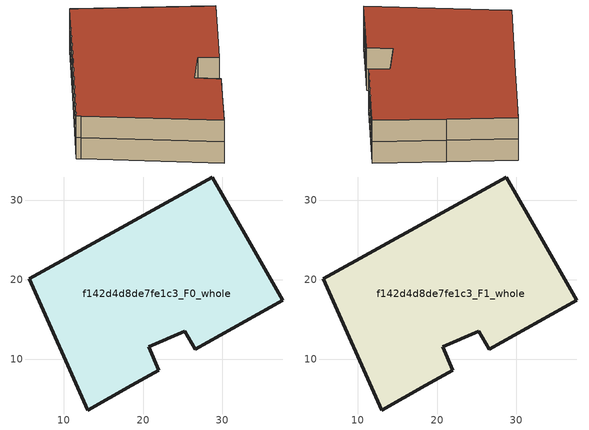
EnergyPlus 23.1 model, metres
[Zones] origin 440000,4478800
f142d4d8de7fe1c3_F0_whole
 floor ground (EU_floor_Construction): 28.76,32.96 33.1,25.35 37.6,17.44 26.58,11.22 25.28,13.51 20.71,11.57 21.96,8.61 18.58,6.7 13.05,3.57 5.92,19.55 5.67,20.15 18.95,27.53 z0
 wall outside (EU_wall_Construction): 13.05,3.57 18.58,6.7 21.96,8.61 20.71,11.57 25.28,13.51 26.58,11.22 37.6,17.44 33.1,25.35 28.76,32.96 18.95,27.53 5.67,20.15 5.92,19.55 13.05,3.57 z0:3
f142d4d8de7fe1c3_F1_whole
 floor to f142d4d8de7fe1c3_F0_whole (EU_floor_Construction): 28.76,32.96 33.1,25.35 37.6,17.44 26.58,11.22 25.28,13.51 20.71,11.57 21.96,8.61 18.58,6.7 13.05,3.57 5.92,19.55 5.67,20.15 18.95,27.53 z3
 wall outside (EU_wall_Construction): 13.05,3.57 18.58,6.7 21.96,8.61 20.71,11.57 25.28,13.51 26.58,11.22 37.6,17.44 33.1,25.35 28.76,32.96 18.95,27.53 5.67,20.15 5.92,19.55 13.05,3.57 z3:6
 roof outside (EU_roof_Construction): 26.58,11.22 37.6,17.44 33.1,25.35 28.76,32.96 18.95,27.53 5.67,20.15 5.92,19.55 13.05,3.57 18.58,6.7 21.96,8.61 20.71,11.57 25.28,13.51 z6
[Building]
EU S2 Campaign: North Axis=0; Terrain=City; Solar Distribution=FullExterior
[Site:Location]
Madrid: Latitude=40.5; Longitude=-3.5; Time Zone=1; Elevation=609
[SizingPeriod:WeatherFileDays]
AnnualSizingPeriod: Begin Month=1; Begin Day of Month=1; End Month=12; End Day of Month=31; Day of Week for Start Day=Monday; Use Weather File Daylight Saving Period=No; Use Weather File Rain and Snow Indicators=No
[MATERIAL]
EU_InternalMass_Material: Roughness=MediumRough; Thickness=0.1; Conductivity=1; Density=1800; Specific Heat=900; Thermal Absorptance=0.9; Solar Absorptance=0.7; Visible Absorptance=0.7
[MATERIAL:NOMASS] Roughness=MediumRough; Thermal Absorptance=0.9; Solar Absorptance=0.7; Visible Absorptance=0.7
Name | Thermal Resistance
EU_wall_NoMass | 0.419739
EU_roof_NoMass | 0.352165
EU_floor_NoMass | 0.608284
[CONSTRUCTION]
EU_wall_Construction: EU_wall_NoMass
EU_roof_Construction: EU_roof_NoMass
EU_floor_Construction: EU_floor_NoMass
EU_InternalMass_Construction: EU_InternalMass_Material
[ZONE] Type=1; Multiplier=1; Ceiling Height=autocalculate; Volume=1427.12; Floor Area=autocalculate; Part of Total Floor Area=Yes
f142d4d8de7fe1c3_F0_whole; f142d4d8de7fe1c3_F1_whole
[INTERNALMASS] Construction=EU_InternalMass_Construction; Surface Area=475.708
Name | Zone or ZoneList
f142d4d8de7fe1c3_F0_whole_EU_InternalMass | f142d4d8de7fe1c3_F0_whole
f142d4d8de7fe1c3_F1_whole_EU_InternalMass | f142d4d8de7fe1c3_F1_whole
[OTHEREQUIPMENT] Fuel Type=Electricity; Design Level Calculation Method=Watts/Area; Power per Zone Floor Area=1; Fraction Latent=0; Fraction Radiant=0; Fraction Lost=0; Carbon Dioxide Generation Rate=0; EndUse Subcategory=EU_Step8_InternalGains
Name | Zone or ZoneList or Space or SpaceList | Schedule
EU_Step8_InternalGain_f142d4d8de7fe1c3_F0_whole_f000 | f142d4d8de7fe1c3_F0_whole | EU_Step8_GainSchedule_f142d4d8de7fe1c3_F0_whole_f000
EU_Step8_InternalGain_f142d4d8de7fe1c3_F1_whole_f000 | f142d4d8de7fe1c3_F1_whole | EU_Step8_GainSchedule_f142d4d8de7fe1c3_F1_whole_f000
[ZONEVENTILATION:DESIGNFLOWRATE] Schedule=EU_AlwaysOn; Design Flow Rate Calculation Method=AirChanges/Hour; Air Changes per Hour=0.703302; Ventilation Type=Natural; Fan Pressure Rise=0; Fan Total Efficiency=1; Constant Term Coefficient=1; Temperature Term Coefficient=0; Velocity Term Coefficient=0; Velocity Squared Term Coefficient=0; Minimum Indoor Temperature=-100; Maximum Indoor Temperature=100; Delta Temperature=-100; Minimum Outdoor Temperature=-100; Maximum Outdoor Temperature=100; Maximum Wind Speed=40
Name | Zone or ZoneList or Space or SpaceList
EU_ConstantAir_f142d4d8de7fe1c3_F0_whole | f142d4d8de7fe1c3_F0_whole
EU_ConstantAir_f142d4d8de7fe1c3_F1_whole | f142d4d8de7fe1c3_F1_whole
[HVACTEMPLATE:THERMOSTAT] Constant Heating Setpoint=20; Constant Cooling Setpoint=50
EU_HeatOnly_f142d4d8de7fe1c3_F0_whole; EU_HeatOnly_f142d4d8de7fe1c3_F1_whole
[HVACTEMPLATE:ZONE:IDEALLOADSAIRSYSTEM] System Availability Schedule=EU_AlwaysOn; Maximum Heating Supply Air Temperature=50; Minimum Cooling Supply Air Temperature=13; Maximum Heating Supply Air Humidity Ratio=0.0156; Minimum Cooling Supply Air Humidity Ratio=0.0077; Heating Limit=NoLimit; Cooling Limit=NoLimit; Heating Availability Schedule=EU_AlwaysOn; Cooling Availability Schedule=EU_CoolingOff; Dehumidification Control Type=ConstantSensibleHeatRatio; Cooling Sensible Heat Ratio=0.7; Dehumidification Setpoint=60; Humidification Control Type=None; Humidification Setpoint=30; Outdoor Air Method=None; Outdoor Air Flow Rate per Person=0.00944; Outdoor Air Flow Rate per Zone Floor Area=0; Outdoor Air Flow Rate per Zone=0; Demand Controlled Ventilation Type=None; Outdoor Air Economizer Type=NoEconomizer; Heat Recovery Type=None; Sensible Heat Recovery Effectiveness=0.7; Latent Heat Recovery Effectiveness=0.65
Name | Template Thermostat
f142d4d8de7fe1c3_F0_whole | EU_HeatOnly_f142d4d8de7fe1c3_F0_whole
f142d4d8de7fe1c3_F1_whole | EU_HeatOnly_f142d4d8de7fe1c3_F1_whole
[SIZING:ZONE] Zone Cooling Design Supply Air Temperature Input Method=SupplyAirTemperature; Zone Cooling Design Supply Air Temperature=13; Zone Heating Design Supply Air Temperature Input Method=SupplyAirTemperature; Zone Heating Design Supply Air Temperature=50; Zone Cooling Design Supply Air Humidity Ratio=0.008; Zone Heating Design Supply Air Humidity Ratio=0.008; Cooling Design Air Flow Method=DesignDay; Cooling Design Air Flow Rate=0; Cooling Minimum Air Flow per Zone Floor Area=0.000762; Cooling Minimum Air Flow=0; Cooling Minimum Air Flow Fraction=0.2; Heating Design Air Flow Method=DesignDay; Heating Design Air Flow Rate=0; Heating Maximum Air Flow per Zone Floor Area=0.002032; Heating Maximum Air Flow=0.141576; Heating Maximum Air Flow Fraction=0.3; Account for Dedicated Outdoor Air System=No; Dedicated Outdoor Air System Control Strategy=NeutralSupplyAir; Dedicated Outdoor Air Low Setpoint Temperature for Design=autosize; Dedicated Outdoor Air High Setpoint Temperature for Design=autosize; Zone Load Sizing Method=Sensible Load Only No Latent Load; Zone Latent Cooling Design Supply Air Humidity Ratio Input Method=HumidityRatioDifference; Zone Cooling Design Supply Air Humidity Ratio Difference=0.005; Zone Latent Heating Design Supply Air Humidity Ratio Input Method=HumidityRatioDifference; Zone Humidification Design Supply Air Humidity Ratio Difference=0.005
f142d4d8de7fe1c3_F0_whole; f142d4d8de7fe1c3_F1_whole
[SCHEDULE:CONSTANT]
Name | Hourly Value
EU_AlwaysOn | 1
EU_CoolingOff | 0
[SCHEDULE:FILE] Column Number=1; Rows to Skip at Top=0; Number of Hours of Data=8760; Column Separator=Comma; Interpolate to Timestep=No; Minutes per Item=60; Adjust Schedule for Daylight Savings=Yes
Name | File
EU_Step8_GainSchedule_f142d4d8de7fe1c3_F0_whole_f000 | C:\Users\o_iseri\Desktop\OpenUBEM\openubem\outputs\eu_evidence\EU-11\ES-MAD-BERRUGUETE\idfs\f142d4d8de7fe1c3\f142d4d8de7fe1c3_F0_whole_f000_gain.csv
EU_Step8_GainSchedule_f142d4d8de7fe1c3_F1_whole_f000 | C:\Users\o_iseri\Desktop\OpenUBEM\openubem\outputs\eu_evidence\EU-11\ES-MAD-BERRUGUETE\idfs\f142d4d8de7fe1c3\f142d4d8de7fe1c3_F1_whole_f000_gain.csv
